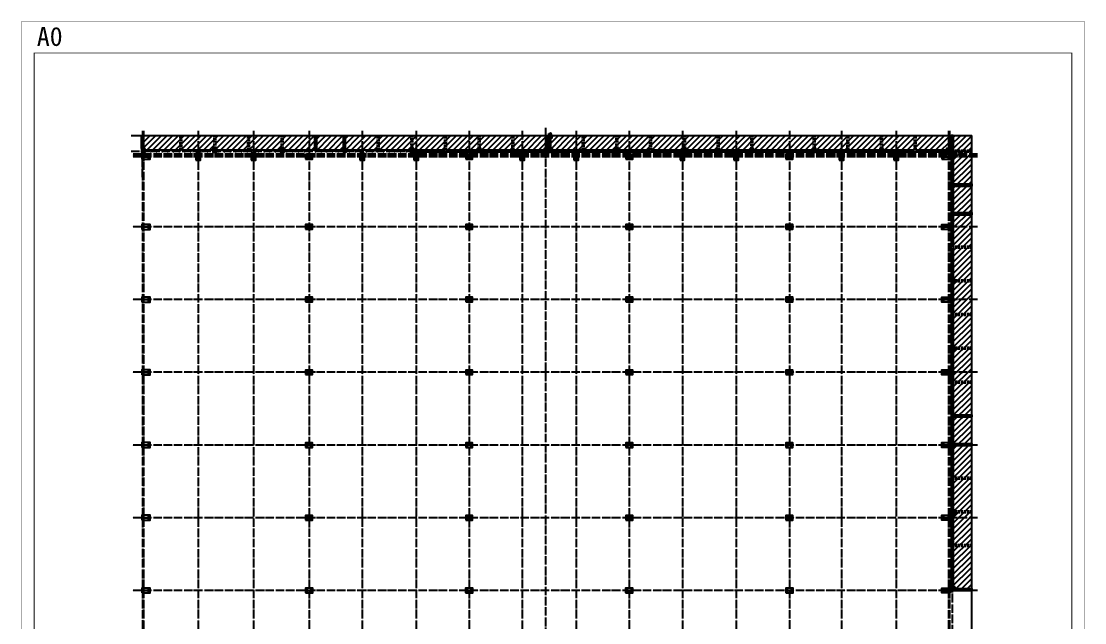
# Model space of a CAD drawing. Extents: x 447413 to 2975780, y -1432727 to 1301644.
# Drawn here: x 2253712 to 2379922, y 357394 to 428769 of the extents above; entities that cross this region are included whole.
import ezdxf

# ---------------------------------------------------------------- set-up
doc = ezdxf.new("R2010")
doc.units = 0
doc.header["$LTSCALE"] = 1000
doc.header["$MEASUREMENT"] = 0
doc.linetypes.add('DASH', pattern=[0.35, 0.25, -0.1])
doc.linetypes.add('DOTE', pattern=[2.42, 2, -0.2, 0.02, -0.2])
for name, color, linetype in [('3T_WOOD', 21, 'Continuous'), ('COLUMN', 9, 'Continuous'), ('DIM_SYMB', 3, 'Continuous'), ('DOTE', 1, 'Continuous'), ('PUB_HATCH', 8, 'Continuous'), ('X公厕', 21, 'Continuous'), ('图框', 253, 'Continuous'), ('柱子', 3, 'Continuous'), ('短柱', 106, 'Continuous')]:
    doc.layers.add(name, color=color, linetype=linetype)
doc.layers.add('WALL', color=140, linetype='Continuous', lineweight=25)
doc.styles.add('黑体', font='simhei.ttf')

# ---------------------------------------------------------------- blocks, each defined once
blk = doc.blocks.new('A$C6B0021A6')
at = {"layer": '图框', "color": 2, "const_width": 40, "elevation": -84000}
blk.add_lwpolyline([(20, 84120), (118920, 84120), (118920, 20), (20, 20)], close=True, dxfattribs=at)
at = {"layer": '图框', "color": 153, "const_width": 58, "elevation": -84000}
blk.add_lwpolyline([(111420, 1020), (2520, 1020), (2520, 83120), (111420, 83120)], close=True, dxfattribs=at)
at = {"layer": '图框', "color": 2, "style": '黑体'}
blk.add_text('A0', height=1500, rotation=90, dxfattribs=at).set_placement((1953, 1232))
blk = doc.blocks.new('_FZH')
blk.add_lwpolyline([(-0.5, -0.5), (0.5, -0.5), (0.5, 0.5), (-0.5, 0.5)], close=True)
at = {"layer": 'PUB_HATCH'}
blk.add_solid([(-0.5, -0.5), (0.5, -0.5), (-0.5, 0.5), (0.5, 0.5)], dxfattribs=at)

msp = doc.modelspace()

# ---------------------------------------------------------------- hatches: boundary and pattern name
at = {"layer": 'PUB_HATCH'}
h = msp.add_hatch(dxfattribs=at)
h.set_pattern_fill('ANSI31', color=256, scale=300, style=0)
h.set_pattern_definition([(45, (2031895.8, 363992.3), (-336.7596, 336.7596), [])])
h.paths.add_polyline_path([(2363985.8, 415196.9), (2267966.1, 415196.9), (2267966.1, 413228.6), (2363985.8, 413228.6)])
h = msp.add_hatch(dxfattribs=at)
h.set_pattern_fill('ANSI31', color=256, scale=300, style=0)
h.set_pattern_definition([(45, (2335527.2, 363992.3), (-336.7596, 336.7596), [])])
h.paths.add_polyline_path([(2364085.8, 415226.8), (2366515.7, 415226.8), (2366515.7, 361219), (2364085.8, 361219)])

# ---------------------------------------------------------------- linework, layer by layer
at = {"layer": '3T_WOOD', "linetype": 'DASH'}
for p, q in [((2272586.1, 413458.6, 126000), (2272586.1, 415226.8, 126000)), ((2272586.1, 415226.8, 126000), (2272786.1, 415226.8, 126000)), ((2272786.1, 413458.6, 126000), (2272786.1, 415226.8, 126000)), ((2276586.1, 413668.6, 126000), (2276586.1, 415226.8, 126000)), ((2276586.1, 415226.8, 126000), (2276786.1, 415226.8, 126000)), ((2276786.1, 413668.6, 126000), (2276786.1, 415226.8, 126000)), ((2280586.1, 413458.6, 126000), (2280586.1, 415226.8, 126000)), ((2280586.1, 415226.8, 126000), (2280786.1, 415226.8, 126000)), ((2280786.1, 413458.6, 126000), (2280786.1, 415226.8, 126000)), ((2284586.1, 413668.6, 126000), (2284586.1, 415226.8, 126000)), ((2284586.1, 415226.8, 126000), (2284786.1, 415226.8, 126000)), ((2284786.1, 413668.6, 126000), (2284786.1, 415226.8, 126000)), ((2295986.1, 413458.6, 126000), (2295986.1, 415226.8, 126000)), ((2295986.1, 415226.8, 126000), (2296186.1, 415226.8, 126000)), ((2296186.1, 413458.6, 126000), (2296186.1, 415226.8, 126000)), ((2299986.1, 413668.6, 126000), (2299986.1, 415226.8, 126000)), ((2299986.1, 415226.8, 126000), (2300186.1, 415226.8, 126000)), ((2300186.1, 413668.6, 126000), (2300186.1, 415226.8, 126000)), ((2303986.1, 413458.6, 126000), (2303986.1, 415226.8, 126000)), ((2303986.1, 415226.8, 126000), (2304186.1, 415226.8, 126000)), ((2304186.1, 413458.6, 126000), (2304186.1, 415226.8, 126000)), ((2307986.1, 413668.6, 126000), (2307986.1, 415226.8, 126000)), ((2307986.1, 415226.8, 126000), (2308186.1, 415226.8, 126000)), ((2308186.1, 413668.6, 126000), (2308186.1, 415226.8, 126000)), ((2311986.1, 413458.6, 126000), (2311986.1, 415226.8, 126000)), ((2311986.1, 415226.8, 126000), (2312186.1, 415226.8, 126000)), ((2312186.1, 413458.6, 126000), (2312186.1, 415226.8, 126000)), ((2320326.1, 413458.6, 126000), (2320326.1, 415226.8, 126000)), ((2320326.1, 415226.8, 126000), (2320526.1, 415226.8, 126000)), ((2320526.1, 413458.6, 126000), (2320526.1, 415226.8, 126000)), ((2324326.1, 413668.6, 126000), (2324326.1, 415226.8, 126000)), ((2324326.1, 415226.8, 126000), (2324526.1, 415226.8, 126000)), ((2324526.1, 413668.6, 126000), (2324526.1, 415226.8, 126000)), ((2328326.1, 413458.6, 126000), (2328326.1, 415226.8, 126000)), ((2328326.1, 415226.8, 126000), (2328526.1, 415226.8, 126000)), ((2328526.1, 413458.6, 126000), (2328526.1, 415226.8, 126000)), ((2332326.1, 413668.6, 126000), (2332326.1, 415226.8, 126000)), ((2332326.1, 415226.8, 126000), (2332526.1, 415226.8, 126000)), ((2332526.1, 413668.6, 126000), (2332526.1, 415226.8, 126000)), ((2336326.1, 413458.6, 126000), (2336326.1, 415226.8, 126000)), ((2336326.1, 415226.8, 126000), (2336526.1, 415226.8, 126000)), ((2336526.1, 413458.6, 126000), (2336526.1, 415226.8, 126000)), ((2340326.1, 413618.6, 126000), (2340326.1, 415226.8, 126000)), ((2340326.1, 415226.8, 126000), (2340526.1, 415226.8, 126000)), ((2340526.1, 413618.6, 126000), (2340526.1, 415226.8, 126000)), ((2347726.1, 413668.6, 126000), (2347726.1, 415226.8, 126000)), ((2347726.1, 415226.8, 126000), (2347926.1, 415226.8, 126000)), ((2347926.1, 413668.6, 126000), (2347926.1, 415226.8, 126000)), ((2351726.1, 413458.6, 126000), (2351726.1, 415226.8, 126000)), ((2351726.1, 415226.8, 126000), (2351926.1, 415226.8, 126000)), ((2351926.1, 413458.6, 126000), (2351926.1, 415226.8, 126000)), ((2355726.1, 413668.6, 126000), (2355726.1, 415226.8, 126000)), ((2355726.1, 415226.8, 126000), (2355926.1, 415226.8, 126000)), ((2355926.1, 413668.6, 126000), (2355926.1, 415226.8, 126000)), ((2359726.1, 413458.6, 126000), (2359726.1, 415226.8, 126000)), ((2359726.1, 415226.8, 126000), (2359926.1, 415226.8, 126000)), ((2359926.1, 413458.6, 126000), (2359926.1, 415226.8, 126000)), ((2366515.7, 413438.5, 126000), (2364325.8, 413438.5, 126000)), ((2366515.7, 413238.5, 126000), (2364325.8, 413238.5, 126000)), ((2366515.7, 413238.5, 126000), (2366515.7, 413438.5, 126000)), ((2366515.7, 402038.5, 126000), (2364325.8, 402038.5, 126000)), ((2366515.7, 401838.5, 126000), (2364325.8, 401838.5, 126000)), ((2366515.7, 401838.5, 126000), (2366515.7, 402038.5, 126000)), ((2366515.7, 398038.5, 126000), (2364535.8, 398038.5, 126000)), ((2366515.7, 397838.5, 126000), (2364535.8, 397838.5, 126000)), ((2366515.7, 397838.5, 126000), (2366515.7, 398038.5, 126000)), ((2366515.7, 394038.5, 126000), (2364325.8, 394038.5, 126000)), ((2366515.7, 393838.5, 126000), (2364325.8, 393838.5, 126000)), ((2366515.7, 393838.5, 126000), (2366515.7, 394038.5, 126000)), ((2366515.7, 390038.5, 126000), (2364535.8, 390038.5, 126000)), ((2366515.7, 389838.5, 126000), (2366515.7, 390038.5, 126000)), ((2366515.7, 389838.5, 126000), (2364535.8, 389838.5, 126000)), ((2366515.7, 386038.5, 126000), (2364325.8, 386038.5, 126000)), ((2366515.7, 385838.5, 126000), (2364325.8, 385838.5, 126000)), ((2366515.7, 385838.5, 126000), (2366515.7, 386038.5, 126000)), ((2366515.7, 374638.5, 126000), (2364325.8, 374638.5, 126000)), ((2366515.7, 374438.5, 126000), (2364325.8, 374438.5, 126000)), ((2366515.7, 374438.5, 126000), (2366515.7, 374638.5, 126000)), ((2366515.7, 370638.5, 126000), (2364535.8, 370638.5, 126000)), ((2366515.7, 370438.5, 126000), (2364535.8, 370438.5, 126000)), ((2366515.7, 370438.5, 126000), (2366515.7, 370638.5, 126000)), ((2366515.7, 366638.5, 126000), (2364325.8, 366638.5, 126000)), ((2366515.7, 366438.5, 126000), (2364325.8, 366438.5, 126000)), ((2366515.7, 366438.5, 126000), (2366515.7, 366638.5, 126000))]:
    msp.add_line(p, q, dxfattribs=at)
at = {"layer": 'DIM_SYMB', "elevation": 126000}
for points in [[(2266739.9, 415226.8), (2316459.1, 415226.8), (2316573.7, 415541.8), (2316684.8, 414911.8), (2316796.6, 415226.8), (2366515.7, 415226.8)], [(2366515.7, 295214.4), (2366515.7, 355051.9), (2366200.7, 355166.5), (2366830.7, 355277.6), (2366515.7, 355389.4), (2366515.7, 415226.8)]]:
    msp.add_lwpolyline(points, dxfattribs=at)
at = {"layer": 'DOTE', "color": 8, "linetype": 'DOTE', "ltscale": 0.5}
for p, q in [((2268086.1, 415760.2, 126000), (2268086.1, 294772.8, 126000)), ((2287865.8, 415760.2, 126000), (2287865.8, 294772.8, 126000)), ((2306865.8, 415760.2, 126000), (2306865.8, 294772.8, 126000)), ((2325865.8, 415760.2, 126000), (2325865.8, 294772.8, 126000)), ((2344865.8, 415760.2, 126000), (2344865.8, 294772.8, 126000)), ((2363865.8, 415760.2, 126000), (2363865.8, 294772.8, 126000)), ((2268086.1, 413348.5, 126000), (2268086.1, 415196.9, 126000)), ((2367195, 412998.6, 126000), (2266776.3, 412998.6, 126000)), ((2367195, 412678.6, 126000), (2266776.3, 412678.6, 126000)), ((2367195, 404368.6, 126000), (2266776.3, 404368.6, 126000)), ((2367195, 395738.6, 126000), (2266776.3, 395738.6, 126000)), ((2367195, 387108.6, 126000), (2266776.3, 387108.6, 126000)), ((2367195, 378478.6, 126000), (2266776.3, 378478.6, 126000)), ((2367195, 369848.6, 126000), (2266776.3, 369848.6, 126000))]:
    msp.add_line(p, q, dxfattribs=at)
at = {"layer": 'DOTE', "linetype": 'DOTE', "ltscale": 0.5}
for p, q in [((2315985.9, 294111.9, 126000), (2315985.9, 416150.5, 126000)), ((2363745.8, 415760.2, 126000), (2363745.8, 294772.8, 126000)), ((2367195, 412878.6, 126000), (2266776.3, 412878.6, 126000)), ((2367195, 361219, 126000), (2266776.3, 361219, 126000))]:
    msp.add_line(p, q, dxfattribs=at)
at = {"layer": 'DOTE', "linetype": 'DOTE', "ltscale": 0.5, "elevation": 126000}
msp.add_lwpolyline([(2268206.1, 415752.7), (2268206.1, 294766.8)], dxfattribs=at)
at = {"layer": 'DOTE', "color": 8, "linetype": 'DOTE', "ltscale": 0.5, "elevation": 126000}
for points in [[(2274706.1, 415752.7), (2274706.1, 294766.8)], [(2281266.1, 415752.7), (2281266.1, 294766.8)], [(2294166.1, 415752.7), (2294166.1, 294766.8)], [(2300566.1, 415752.7), (2300566.1, 294766.8)], [(2313166.1, 415752.7), (2313166.1, 294766.8)], [(2319566.1, 415752.7), (2319566.1, 294766.8)], [(2332166.1, 415752.7), (2332166.1, 294766.8)], [(2338566.1, 415752.7), (2338566.1, 294766.8)], [(2351066.1, 415752.7), (2351066.1, 294766.8)], [(2357546.1, 415752.7), (2357546.1, 294766.8)], [(2268086.1, 410257.2), (2268086.1, 415226.8)], [(2364205.8, 415226.8), (2364205.8, 295214.4)], [(2266754.5, 413338.5), (2366515.7, 413338.5)]]:
    msp.add_lwpolyline(points, dxfattribs=at)
at = {"layer": 'WALL'}
for p, q in [((2316306.1, 413668.6, 126000), (2316306.1, 415465.8, 126000)), ((2316306.1, 415465.8, 126000), (2316546.1, 415465.8, 126000)), ((2316546.1, 413668.6, 126000), (2316546.1, 415465.8, 126000)), ((2267966.1, 413668.6, 126000), (2267966.1, 415226.8, 126000)), ((2267966.1, 415226.8, 126000), (2268206.1, 415226.8, 126000)), ((2268206.1, 413668.6, 126000), (2268206.1, 415226.8, 126000)), ((2288566.1, 413458.6, 126000), (2288566.1, 415226.8, 126000)), ((2288566.1, 415226.8, 126000), (2288806.1, 415226.8, 126000)), ((2288806.1, 413458.6, 126000), (2288806.1, 415226.8, 126000)), ((2291966.1, 413618.6, 126000), (2291966.1, 415226.8, 126000)), ((2291966.1, 415226.8, 126000), (2292206.1, 415226.8, 126000)), ((2292206.1, 413618.6, 126000), (2292206.1, 415226.8, 126000)), ((2315966.1, 413668.6, 126000), (2315966.1, 415226.8, 126000)), ((2315966.1, 415226.8, 126000), (2316206.1, 415226.8, 126000)), ((2316206.1, 413668.6, 126000), (2316206.1, 415226.8, 126000)), ((2363745.8, 415226.8, 126000), (2363745.8, 413668.6, 126000)), ((2363985.8, 415226.8, 126000), (2363745.8, 415226.8, 126000)), ((2363985.8, 415226.8, 126000), (2363985.8, 413668.6, 126000)), ((2364085.8, 415226.8, 126000), (2364085.8, 413338.5, 126000)), ((2364325.8, 415226.8, 126000), (2364085.8, 415226.8, 126000)), ((2364325.8, 415226.8, 126000), (2364325.8, 413438.5, 126000)), ((2272586.1, 413458.6, 126000), (2268416.1, 413458.6, 126000)), ((2276461.1, 413458.6, 126000), (2272786.1, 413458.6, 126000)), ((2280586.1, 413458.6, 126000), (2276911.1, 413458.6, 126000)), ((2284461.1, 413458.6, 126000), (2280786.1, 413458.6, 126000)), ((2288566.1, 413458.6, 126000), (2284911.1, 413458.6, 126000)), ((2291886, 413458.6, 126000), (2288806.1, 413458.6, 126000)), ((2295986.1, 413458.6, 126000), (2292286, 413458.6, 126000)), ((2299861.1, 413458.6, 126000), (2296186.1, 413458.6, 126000)), ((2303986.1, 413458.6, 126000), (2300311.1, 413458.6, 126000)), ((2304086.1, 413218.6, 126000), (2300311.1, 413218.6, 126000)), ((2307861.1, 413218.6, 126000), (2304086.1, 413218.6, 126000)), ((2307861.1, 413458.6, 126000), (2304186.1, 413458.6, 126000)), ((2311986.1, 413458.6, 126000), (2308311.1, 413458.6, 126000)), ((2312086.1, 413218.6, 126000), (2308311.1, 413218.6, 126000)), ((2315756.1, 413218.6, 126000), (2312086.1, 413218.6, 126000)), ((2315756.1, 413458.6, 126000), (2312186.1, 413458.6, 126000)), ((2316306.1, 413458.6, 126000), (2316206.1, 413458.6, 126000)), ((2316306.1, 413218.6, 126000), (2316206.1, 413218.6, 126000)), ((2320326.1, 413458.6, 126000), (2316756.1, 413458.6, 126000)), ((2320426.1, 413218.6, 126000), (2316756.1, 413218.6, 126000)), ((2324201.1, 413218.6, 126000), (2320426.1, 413218.6, 126000)), ((2324201.1, 413458.6, 126000), (2320526.1, 413458.6, 126000)), ((2328326.1, 413458.6, 126000), (2324651.1, 413458.6, 126000)), ((2328426.1, 413218.6, 126000), (2324651.1, 413218.6, 126000)), ((2332201.1, 413218.6, 126000), (2328426.1, 413218.6, 126000)), ((2332201.1, 413458.6, 126000), (2328526.1, 413458.6, 126000)), ((2336326.1, 413458.6, 126000), (2332651.1, 413458.6, 126000)), ((2336426.1, 413218.6, 126000), (2332651.1, 413218.6, 126000)), ((2340226, 413218.6, 126000), (2336426.1, 413218.6, 126000)), ((2340226, 413458.6, 126000), (2336526.1, 413458.6, 126000)), ((2347601.1, 413458.6, 126000), (2340626, 413458.6, 126000)), ((2347601.1, 413218.6, 126000), (2340626, 413218.6, 126000)), ((2351726.1, 413458.6, 126000), (2348051.1, 413458.6, 126000)), ((2351826.1, 413218.6, 126000), (2348051.1, 413218.6, 126000)), ((2355601.1, 413218.6, 126000), (2351826.1, 413218.6, 126000)), ((2355601.1, 413458.6, 126000), (2351926.1, 413458.6, 126000)), ((2359726.1, 413458.6, 126000), (2356051.1, 413458.6, 126000)), ((2359826.1, 413218.6, 126000), (2356051.1, 413218.6, 126000)), ((2363535.8, 413218.6, 126000), (2359826.1, 413218.6, 126000)), ((2363535.8, 413458.6, 126000), (2359926.1, 413458.6, 126000)), ((2364085.8, 413338.5, 126000), (2364085.8, 409338.5, 126000)), ((2364325.8, 413238.5, 126000), (2364325.8, 409458.5, 126000)), ((2364085.8, 409338.5, 126000), (2364085.8, 405938.5, 126000)), ((2364325.8, 409458.5, 126000), (2366515.7, 409458.5, 126000)), ((2364325.8, 409218.5, 126000), (2366515.7, 409218.5, 126000)), ((2364325.8, 409218.5, 126000), (2364325.8, 406058.5, 126000)), ((2366515.7, 409458.5, 126000), (2366515.7, 409218.5, 126000)), ((2364085.8, 405938.5, 126000), (2364085.8, 401938.5, 126000)), ((2364325.8, 406058.5, 126000), (2366515.7, 406058.5, 126000)), ((2364325.8, 405818.5, 126000), (2366515.7, 405818.5, 126000)), ((2364325.8, 405818.5, 126000), (2364325.8, 402038.5, 126000)), ((2366515.7, 406058.5, 126000), (2366515.7, 405818.5, 126000)), ((2364085.8, 401938.5, 126000), (2364085.8, 398163.5, 126000)), ((2364325.8, 401838.5, 126000), (2364325.8, 398163.5, 126000)), ((2364085.8, 397713.5, 126000), (2364085.8, 393938.5, 126000)), ((2364325.8, 397713.5, 126000), (2364325.8, 394038.5, 126000)), ((2364085.8, 393938.5, 126000), (2364085.8, 390163.5, 126000)), ((2364325.8, 393838.5, 126000), (2364325.8, 390163.5, 126000)), ((2364085.8, 389713.5, 126000), (2364085.8, 385938.5, 126000)), ((2364325.8, 389713.5, 126000), (2364325.8, 386038.5, 126000)), ((2364085.8, 385938.5, 126000), (2364085.8, 381938.5, 126000)), ((2364325.8, 385838.5, 126000), (2364325.8, 382058.5, 126000)), ((2364085.8, 381938.5, 126000), (2364085.8, 378538.5, 126000)), ((2364325.8, 382058.5, 126000), (2366515.7, 382058.5, 126000)), ((2364325.8, 381818.5, 126000), (2364325.8, 378658.5, 126000)), ((2364325.8, 381818.5, 126000), (2366515.7, 381818.5, 126000)), ((2366515.7, 382058.5, 126000), (2366515.7, 381818.5, 126000)), ((2364325.8, 378658.5, 126000), (2366515.7, 378658.5, 126000)), ((2366515.7, 378658.5, 126000), (2366515.7, 378418.5, 126000)), ((2364085.8, 378538.5, 126000), (2364085.8, 374538.5, 126000)), ((2364325.8, 378418.5, 126000), (2366515.7, 378418.5, 126000)), ((2364325.8, 378418.5, 126000), (2364325.8, 374638.5, 126000)), ((2364085.8, 374538.5, 126000), (2364085.8, 370763.5, 126000)), ((2364325.8, 374438.5, 126000), (2364325.8, 370763.5, 126000)), ((2364085.8, 370313.5, 126000), (2364085.8, 366538.5, 126000)), ((2364325.8, 370313.5, 126000), (2364325.8, 366638.5, 126000)), ((2364085.8, 366538.5, 126000), (2364085.8, 361669, 126000)), ((2364325.8, 366438.5, 126000), (2364325.8, 361669, 126000)), ((2364535.8, 361459, 126000), (2366515.7, 361459, 126000)), ((2364535.8, 361219, 126000), (2366515.7, 361219, 126000)), ((2366515.7, 361459, 126000), (2366515.7, 361219, 126000))]:
    msp.add_line(p, q, dxfattribs=at)
at = {"layer": 'X公厕', "ltscale": 5, "elevation": 126000}
for points in [[(2292086.1, 415226.8), (2292086.1, 413338.6), (2288686.1, 413338.6), (2288686.1, 415226.8)], [(2366515.7, 405938.5), (2364205.8, 405938.5), (2364205.8, 409338.5), (2366515.7, 409338.5)], [(2366515.7, 378538.5), (2364205.8, 378538.5), (2364205.8, 381938.5), (2366515.7, 381938.5)]]:
    msp.add_lwpolyline(points, dxfattribs=at)
at = {"layer": '柱子', "color": 6, "ltscale": 100, "elevation": 126000}
for points in [[(2268792.1, 412682.6), (2268220.1, 412682.6), (2268220.1, 412828.6), (2268206.1, 412828.6), (2268206.1, 412528.6), (2268220.1, 412528.6), (2268220.1, 412674.6), (2268792.1, 412674.6), (2268792.1, 412528.6), (2268806.1, 412528.6), (2268806.1, 412828.6), (2268792.1, 412828.6)], [(2288076.8, 412682.6), (2287654.8, 412682.6), (2287654.8, 412853.6), (2287640.8, 412853.6), (2287640.8, 412503.6), (2287654.8, 412503.6), (2287654.8, 412674.6), (2288076.8, 412674.6), (2288076.8, 412503.6), (2288090.8, 412503.6), (2288090.8, 412853.6), (2288076.8, 412853.6)], [(2307076.8, 412682.6), (2306654.8, 412682.6), (2306654.8, 412853.6), (2306640.8, 412853.6), (2306640.8, 412503.6), (2306654.8, 412503.6), (2306654.8, 412674.6), (2307076.8, 412674.6), (2307076.8, 412503.6), (2307090.8, 412503.6), (2307090.8, 412853.6), (2307076.8, 412853.6)], [(2326076.8, 412682.6), (2325654.8, 412682.6), (2325654.8, 412853.6), (2325640.8, 412853.6), (2325640.8, 412503.6), (2325654.8, 412503.6), (2325654.8, 412674.6), (2326076.8, 412674.6), (2326076.8, 412503.6), (2326090.8, 412503.6), (2326090.8, 412853.6), (2326076.8, 412853.6)], [(2345076.8, 412682.6), (2344654.8, 412682.6), (2344654.8, 412853.6), (2344640.8, 412853.6), (2344640.8, 412503.6), (2344654.8, 412503.6), (2344654.8, 412674.6), (2345076.8, 412674.6), (2345076.8, 412503.6), (2345090.8, 412503.6), (2345090.8, 412853.6), (2345076.8, 412853.6)], [(2363731.8, 412682.6), (2363159.8, 412682.6), (2363159.8, 412828.6), (2363145.8, 412828.6), (2363145.8, 412528.6), (2363159.8, 412528.6), (2363159.8, 412674.6), (2363731.8, 412674.6), (2363731.8, 412528.6), (2363745.8, 412528.6), (2363745.8, 412828.6), (2363731.8, 412828.6)], [(2268792.1, 404372.6), (2268220.1, 404372.6), (2268220.1, 404543.6), (2268206.1, 404543.6), (2268206.1, 404193.6), (2268220.1, 404193.6), (2268220.1, 404364.6), (2268792.1, 404364.6), (2268792.1, 404193.6), (2268806.1, 404193.6), (2268806.1, 404543.6), (2268792.1, 404543.6)], [(2288076.8, 404372.6), (2287654.8, 404372.6), (2287654.8, 404543.6), (2287640.8, 404543.6), (2287640.8, 404193.6), (2287654.8, 404193.6), (2287654.8, 404364.6), (2288076.8, 404364.6), (2288076.8, 404193.6), (2288090.8, 404193.6), (2288090.8, 404543.6), (2288076.8, 404543.6)], [(2307076.8, 404372.6), (2306654.8, 404372.6), (2306654.8, 404543.6), (2306640.8, 404543.6), (2306640.8, 404193.6), (2306654.8, 404193.6), (2306654.8, 404364.6), (2307076.8, 404364.6), (2307076.8, 404193.6), (2307090.8, 404193.6), (2307090.8, 404543.6), (2307076.8, 404543.6)], [(2326076.8, 404372.6), (2325654.8, 404372.6), (2325654.8, 404543.6), (2325640.8, 404543.6), (2325640.8, 404193.6), (2325654.8, 404193.6), (2325654.8, 404364.6), (2326076.8, 404364.6), (2326076.8, 404193.6), (2326090.8, 404193.6), (2326090.8, 404543.6), (2326076.8, 404543.6)], [(2345076.8, 404372.6), (2344654.8, 404372.6), (2344654.8, 404543.6), (2344640.8, 404543.6), (2344640.8, 404193.6), (2344654.8, 404193.6), (2344654.8, 404364.6), (2345076.8, 404364.6), (2345076.8, 404193.6), (2345090.8, 404193.6), (2345090.8, 404543.6), (2345076.8, 404543.6)], [(2363731.8, 404372.6), (2363159.8, 404372.6), (2363159.8, 404543.6), (2363145.8, 404543.6), (2363145.8, 404193.6), (2363159.8, 404193.6), (2363159.8, 404364.6), (2363731.8, 404364.6), (2363731.8, 404193.6), (2363745.8, 404193.6), (2363745.8, 404543.6), (2363731.8, 404543.6)], [(2268792.1, 395742.6), (2268220.1, 395742.6), (2268220.1, 395913.6), (2268206.1, 395913.6), (2268206.1, 395563.6), (2268220.1, 395563.6), (2268220.1, 395734.6), (2268792.1, 395734.6), (2268792.1, 395563.6), (2268806.1, 395563.6), (2268806.1, 395913.6), (2268792.1, 395913.6)], [(2288076.8, 395742.6), (2287654.8, 395742.6), (2287654.8, 395913.6), (2287640.8, 395913.6), (2287640.8, 395563.6), (2287654.8, 395563.6), (2287654.8, 395734.6), (2288076.8, 395734.6), (2288076.8, 395563.6), (2288090.8, 395563.6), (2288090.8, 395913.6), (2288076.8, 395913.6)], [(2307076.8, 395742.6), (2306654.8, 395742.6), (2306654.8, 395913.6), (2306640.8, 395913.6), (2306640.8, 395563.6), (2306654.8, 395563.6), (2306654.8, 395734.6), (2307076.8, 395734.6), (2307076.8, 395563.6), (2307090.8, 395563.6), (2307090.8, 395913.6), (2307076.8, 395913.6)], [(2326076.8, 395742.6), (2325654.8, 395742.6), (2325654.8, 395913.6), (2325640.8, 395913.6), (2325640.8, 395563.6), (2325654.8, 395563.6), (2325654.8, 395734.6), (2326076.8, 395734.6), (2326076.8, 395563.6), (2326090.8, 395563.6), (2326090.8, 395913.6), (2326076.8, 395913.6)], [(2345076.8, 395742.6), (2344654.8, 395742.6), (2344654.8, 395913.6), (2344640.8, 395913.6), (2344640.8, 395563.6), (2344654.8, 395563.6), (2344654.8, 395734.6), (2345076.8, 395734.6), (2345076.8, 395563.6), (2345090.8, 395563.6), (2345090.8, 395913.6), (2345076.8, 395913.6)], [(2363731.8, 395742.6), (2363159.8, 395742.6), (2363159.8, 395913.6), (2363145.8, 395913.6), (2363145.8, 395563.6), (2363159.8, 395563.6), (2363159.8, 395734.6), (2363731.8, 395734.6), (2363731.8, 395563.6), (2363745.8, 395563.6), (2363745.8, 395913.6), (2363731.8, 395913.6)], [(2268792.1, 387112.6), (2268220.1, 387112.6), (2268220.1, 387283.6), (2268206.1, 387283.6), (2268206.1, 386933.6), (2268220.1, 386933.6), (2268220.1, 387104.6), (2268792.1, 387104.6), (2268792.1, 386933.6), (2268806.1, 386933.6), (2268806.1, 387283.6), (2268792.1, 387283.6)], [(2288076.8, 387112.6), (2287654.8, 387112.6), (2287654.8, 387283.6), (2287640.8, 387283.6), (2287640.8, 386933.6), (2287654.8, 386933.6), (2287654.8, 387104.6), (2288076.8, 387104.6), (2288076.8, 386933.6), (2288090.8, 386933.6), (2288090.8, 387283.6), (2288076.8, 387283.6)], [(2307076.8, 387112.6), (2306654.8, 387112.6), (2306654.8, 387283.6), (2306640.8, 387283.6), (2306640.8, 386933.6), (2306654.8, 386933.6), (2306654.8, 387104.6), (2307076.8, 387104.6), (2307076.8, 386933.6), (2307090.8, 386933.6), (2307090.8, 387283.6), (2307076.8, 387283.6)], [(2326076.8, 387112.6), (2325654.8, 387112.6), (2325654.8, 387283.6), (2325640.8, 387283.6), (2325640.8, 386933.6), (2325654.8, 386933.6), (2325654.8, 387104.6), (2326076.8, 387104.6), (2326076.8, 386933.6), (2326090.8, 386933.6), (2326090.8, 387283.6), (2326076.8, 387283.6)], [(2345076.8, 387112.6), (2344654.8, 387112.6), (2344654.8, 387283.6), (2344640.8, 387283.6), (2344640.8, 386933.6), (2344654.8, 386933.6), (2344654.8, 387104.6), (2345076.8, 387104.6), (2345076.8, 386933.6), (2345090.8, 386933.6), (2345090.8, 387283.6), (2345076.8, 387283.6)], [(2363731.8, 387112.6), (2363159.8, 387112.6), (2363159.8, 387283.6), (2363145.8, 387283.6), (2363145.8, 386933.6), (2363159.8, 386933.6), (2363159.8, 387104.6), (2363731.8, 387104.6), (2363731.8, 386933.6), (2363745.8, 386933.6), (2363745.8, 387283.6), (2363731.8, 387283.6)], [(2268792.1, 378482.6), (2268220.1, 378482.6), (2268220.1, 378653.6), (2268206.1, 378653.6), (2268206.1, 378303.6), (2268220.1, 378303.6), (2268220.1, 378474.6), (2268792.1, 378474.6), (2268792.1, 378303.6), (2268806.1, 378303.6), (2268806.1, 378653.6), (2268792.1, 378653.6)], [(2288076.8, 378482.6), (2287654.8, 378482.6), (2287654.8, 378653.6), (2287640.8, 378653.6), (2287640.8, 378303.6), (2287654.8, 378303.6), (2287654.8, 378474.6), (2288076.8, 378474.6), (2288076.8, 378303.6), (2288090.8, 378303.6), (2288090.8, 378653.6), (2288076.8, 378653.6)], [(2307076.8, 378482.6), (2306654.8, 378482.6), (2306654.8, 378653.6), (2306640.8, 378653.6), (2306640.8, 378303.6), (2306654.8, 378303.6), (2306654.8, 378474.6), (2307076.8, 378474.6), (2307076.8, 378303.6), (2307090.8, 378303.6), (2307090.8, 378653.6), (2307076.8, 378653.6)], [(2326076.8, 378482.6), (2325654.8, 378482.6), (2325654.8, 378653.6), (2325640.8, 378653.6), (2325640.8, 378303.6), (2325654.8, 378303.6), (2325654.8, 378474.6), (2326076.8, 378474.6), (2326076.8, 378303.6), (2326090.8, 378303.6), (2326090.8, 378653.6), (2326076.8, 378653.6)], [(2345076.8, 378482.6), (2344654.8, 378482.6), (2344654.8, 378653.6), (2344640.8, 378653.6), (2344640.8, 378303.6), (2344654.8, 378303.6), (2344654.8, 378474.6), (2345076.8, 378474.6), (2345076.8, 378303.6), (2345090.8, 378303.6), (2345090.8, 378653.6), (2345076.8, 378653.6)], [(2363731.8, 378482.6), (2363159.8, 378482.6), (2363159.8, 378653.6), (2363145.8, 378653.6), (2363145.8, 378303.6), (2363159.8, 378303.6), (2363159.8, 378474.6), (2363731.8, 378474.6), (2363731.8, 378303.6), (2363745.8, 378303.6), (2363745.8, 378653.6), (2363731.8, 378653.6)], [(2268792.1, 369852.6), (2268220.1, 369852.6), (2268220.1, 370023.6), (2268206.1, 370023.6), (2268206.1, 369673.6), (2268220.1, 369673.6), (2268220.1, 369844.6), (2268792.1, 369844.6), (2268792.1, 369673.6), (2268806.1, 369673.6), (2268806.1, 370023.6), (2268792.1, 370023.6)], [(2288076.8, 369852.6), (2287654.8, 369852.6), (2287654.8, 370023.6), (2287640.8, 370023.6), (2287640.8, 369673.6), (2287654.8, 369673.6), (2287654.8, 369844.6), (2288076.8, 369844.6), (2288076.8, 369673.6), (2288090.8, 369673.6), (2288090.8, 370023.6), (2288076.8, 370023.6)], [(2307076.8, 369852.6), (2306654.8, 369852.6), (2306654.8, 370023.6), (2306640.8, 370023.6), (2306640.8, 369673.6), (2306654.8, 369673.6), (2306654.8, 369844.6), (2307076.8, 369844.6), (2307076.8, 369673.6), (2307090.8, 369673.6), (2307090.8, 370023.6), (2307076.8, 370023.6)], [(2326076.8, 369852.6), (2325654.8, 369852.6), (2325654.8, 370023.6), (2325640.8, 370023.6), (2325640.8, 369673.6), (2325654.8, 369673.6), (2325654.8, 369844.6), (2326076.8, 369844.6), (2326076.8, 369673.6), (2326090.8, 369673.6), (2326090.8, 370023.6), (2326076.8, 370023.6)], [(2345076.8, 369852.6), (2344654.8, 369852.6), (2344654.8, 370023.6), (2344640.8, 370023.6), (2344640.8, 369673.6), (2344654.8, 369673.6), (2344654.8, 369844.6), (2345076.8, 369844.6), (2345076.8, 369673.6), (2345090.8, 369673.6), (2345090.8, 370023.6), (2345076.8, 370023.6)], [(2363731.8, 369852.6), (2363159.8, 369852.6), (2363159.8, 370023.6), (2363145.8, 370023.6), (2363145.8, 369673.6), (2363159.8, 369673.6), (2363159.8, 369844.6), (2363731.8, 369844.6), (2363731.8, 369673.6), (2363745.8, 369673.6), (2363745.8, 370023.6), (2363731.8, 370023.6)], [(2268792.1, 361223), (2268220.1, 361223), (2268220.1, 361394), (2268206.1, 361394), (2268206.1, 361044), (2268220.1, 361044), (2268220.1, 361215), (2268792.1, 361215), (2268792.1, 361044), (2268806.1, 361044), (2268806.1, 361394), (2268792.1, 361394)], [(2288101.8, 361223), (2287629.8, 361223), (2287629.8, 361394), (2287615.8, 361394), (2287615.8, 361044), (2287629.8, 361044), (2287629.8, 361215), (2288101.8, 361215), (2288101.8, 361044), (2288115.8, 361044), (2288115.8, 361394), (2288101.8, 361394)], [(2307101.8, 361223), (2306629.8, 361223), (2306629.8, 361394), (2306615.8, 361394), (2306615.8, 361044), (2306629.8, 361044), (2306629.8, 361215), (2307101.8, 361215), (2307101.8, 361044), (2307115.8, 361044), (2307115.8, 361394), (2307101.8, 361394)], [(2326101.8, 361223), (2325629.8, 361223), (2325629.8, 361394), (2325615.8, 361394), (2325615.8, 361044), (2325629.8, 361044), (2325629.8, 361215), (2326101.8, 361215), (2326101.8, 361044), (2326115.8, 361044), (2326115.8, 361394), (2326101.8, 361394)], [(2345101.8, 361223), (2344629.8, 361223), (2344629.8, 361394), (2344615.8, 361394), (2344615.8, 361044), (2344629.8, 361044), (2344629.8, 361215), (2345101.8, 361215), (2345101.8, 361044), (2345115.8, 361044), (2345115.8, 361394), (2345101.8, 361394)], [(2363731.8, 361223), (2363159.8, 361223), (2363159.8, 361394), (2363145.8, 361394), (2363145.8, 361044), (2363159.8, 361044), (2363159.8, 361215), (2363731.8, 361215), (2363731.8, 361044), (2363745.8, 361044), (2363745.8, 361394), (2363731.8, 361394)]]:
    msp.add_lwpolyline(points, close=True, dxfattribs=at)
for points in [[(2274806.1, 412857.6), (2274806.1, 412878.6), (2274606.1, 412878.6), (2274606.1, 412857.6), (2274686.6, 412857.6, -0.41421356), (2274699.6, 412844.6), (2274699.6, 412512.6, -0.41421356), (2274686.6, 412499.6), (2274606.1, 412499.6), (2274606.1, 412478.6), (2274806.1, 412478.6), (2274806.1, 412499.6), (2274725.6, 412499.6, -0.41421356), (2274712.6, 412512.6), (2274712.6, 412844.6, -0.41421356), (2274725.6, 412857.6)], [(2281366.1, 412857.6), (2281366.1, 412878.6), (2281166.1, 412878.6), (2281166.1, 412857.6), (2281246.6, 412857.6, -0.41421356), (2281259.6, 412844.6), (2281259.6, 412512.6, -0.41421356), (2281246.6, 412499.6), (2281166.1, 412499.6), (2281166.1, 412478.6), (2281366.1, 412478.6), (2281366.1, 412499.6), (2281285.6, 412499.6, -0.41421356), (2281272.6, 412512.6), (2281272.6, 412844.6, -0.41421356), (2281285.6, 412857.6)], [(2294266.1, 412857.6), (2294266.1, 412878.6), (2294066.1, 412878.6), (2294066.1, 412857.6), (2294146.6, 412857.6, -0.41421356), (2294159.6, 412844.6), (2294159.6, 412512.6, -0.41421356), (2294146.6, 412499.6), (2294066.1, 412499.6), (2294066.1, 412478.6), (2294266.1, 412478.6), (2294266.1, 412499.6), (2294185.6, 412499.6, -0.41421356), (2294172.6, 412512.6), (2294172.6, 412844.6, -0.41421356), (2294185.6, 412857.6)], [(2300666.1, 412857.6), (2300666.1, 412878.6), (2300466.1, 412878.6), (2300466.1, 412857.6), (2300546.6, 412857.6, -0.41421356), (2300559.6, 412844.6), (2300559.6, 412512.6, -0.41421356), (2300546.6, 412499.6), (2300466.1, 412499.6), (2300466.1, 412478.6), (2300666.1, 412478.6), (2300666.1, 412499.6), (2300585.6, 412499.6, -0.41421356), (2300572.6, 412512.6), (2300572.6, 412844.6, -0.41421356), (2300585.6, 412857.6)], [(2313266.1, 412857.6), (2313266.1, 412878.6), (2313066.1, 412878.6), (2313066.1, 412857.6), (2313146.6, 412857.6, -0.41421356), (2313159.6, 412844.6), (2313159.6, 412512.6, -0.41421356), (2313146.6, 412499.6), (2313066.1, 412499.6), (2313066.1, 412478.6), (2313266.1, 412478.6), (2313266.1, 412499.6), (2313185.6, 412499.6, -0.41421356), (2313172.6, 412512.6), (2313172.6, 412844.6, -0.41421356), (2313185.6, 412857.6)], [(2319666.1, 412857.6), (2319666.1, 412878.6), (2319466.1, 412878.6), (2319466.1, 412857.6), (2319546.6, 412857.6, -0.41421356), (2319559.6, 412844.6), (2319559.6, 412512.6, -0.41421356), (2319546.6, 412499.6), (2319466.1, 412499.6), (2319466.1, 412478.6), (2319666.1, 412478.6), (2319666.1, 412499.6), (2319585.6, 412499.6, -0.41421356), (2319572.6, 412512.6), (2319572.6, 412844.6, -0.41421356), (2319585.6, 412857.6)], [(2332266.1, 412857.6), (2332266.1, 412878.6), (2332066.1, 412878.6), (2332066.1, 412857.6), (2332146.6, 412857.6, -0.41421356), (2332159.6, 412844.6), (2332159.6, 412512.6, -0.41421356), (2332146.6, 412499.6), (2332066.1, 412499.6), (2332066.1, 412478.6), (2332266.1, 412478.6), (2332266.1, 412499.6), (2332185.6, 412499.6, -0.41421356), (2332172.6, 412512.6), (2332172.6, 412844.6, -0.41421356), (2332185.6, 412857.6)], [(2338666.1, 412857.6), (2338666.1, 412878.6), (2338466.1, 412878.6), (2338466.1, 412857.6), (2338546.6, 412857.6, -0.41421356), (2338559.6, 412844.6), (2338559.6, 412512.6, -0.41421356), (2338546.6, 412499.6), (2338466.1, 412499.6), (2338466.1, 412478.6), (2338666.1, 412478.6), (2338666.1, 412499.6), (2338585.6, 412499.6, -0.41421356), (2338572.6, 412512.6), (2338572.6, 412844.6, -0.41421356), (2338585.6, 412857.6)], [(2351166.1, 412857.6), (2351166.1, 412878.6), (2350966.1, 412878.6), (2350966.1, 412857.6), (2351046.6, 412857.6, -0.41421356), (2351059.6, 412844.6), (2351059.6, 412512.6, -0.41421356), (2351046.6, 412499.6), (2350966.1, 412499.6), (2350966.1, 412478.6), (2351166.1, 412478.6), (2351166.1, 412499.6), (2351085.6, 412499.6, -0.41421356), (2351072.6, 412512.6), (2351072.6, 412844.6, -0.41421356), (2351085.6, 412857.6)], [(2357646.1, 412857.6), (2357646.1, 412878.6), (2357446.1, 412878.6), (2357446.1, 412857.6), (2357526.6, 412857.6, -0.41421356), (2357539.6, 412844.6), (2357539.6, 412512.6, -0.41421356), (2357526.6, 412499.6), (2357446.1, 412499.6), (2357446.1, 412478.6), (2357646.1, 412478.6), (2357646.1, 412499.6), (2357565.6, 412499.6, -0.41421356), (2357552.6, 412512.6), (2357552.6, 412844.6, -0.41421356), (2357565.6, 412857.6)]]:
    msp.add_lwpolyline(points, format="xyb", close=True, dxfattribs=at)
at = {"layer": '短柱', "color": 4, "elevation": 126000}
for points in [[(2268016.1, 412398.6), (2268996.1, 412398.6), (2268996.1, 412958.6), (2268016.1, 412958.6)], [(2287455.8, 412403.6), (2288275.8, 412403.6), (2288275.8, 412953.6), (2287455.8, 412953.6)], [(2306455.8, 412403.6), (2307275.8, 412403.6), (2307275.8, 412953.6), (2306455.8, 412953.6)], [(2325455.8, 412403.6), (2326275.8, 412403.6), (2326275.8, 412953.6), (2325455.8, 412953.6)], [(2344455.8, 412403.6), (2345275.8, 412403.6), (2345275.8, 412953.6), (2344455.8, 412953.6)], [(2362955.8, 412398.6), (2363935.8, 412398.6), (2363935.8, 412958.6), (2362955.8, 412958.6)], [(2268006.1, 404073.6), (2269006.1, 404073.6), (2269006.1, 404663.6), (2268006.1, 404663.6)], [(2287455.8, 404093.6), (2288275.8, 404093.6), (2288275.8, 404643.6), (2287455.8, 404643.6)], [(2306455.8, 404093.6), (2307275.8, 404093.6), (2307275.8, 404643.6), (2306455.8, 404643.6)], [(2325455.8, 404093.6), (2326275.8, 404093.6), (2326275.8, 404643.6), (2325455.8, 404643.6)], [(2344455.8, 404093.6), (2345275.8, 404093.6), (2345275.8, 404643.6), (2344455.8, 404643.6)], [(2363945.8, 404073.6), (2362945.8, 404073.6), (2362945.8, 404663.6), (2363945.8, 404663.6)], [(2268006.1, 395443.6), (2269006.1, 395443.6), (2269006.1, 396033.6), (2268006.1, 396033.6)], [(2287455.8, 395463.6), (2288275.8, 395463.6), (2288275.8, 396013.6), (2287455.8, 396013.6)], [(2306455.8, 395463.6), (2307275.8, 395463.6), (2307275.8, 396013.6), (2306455.8, 396013.6)], [(2325455.8, 395463.6), (2326275.8, 395463.6), (2326275.8, 396013.6), (2325455.8, 396013.6)], [(2344455.8, 395463.6), (2345275.8, 395463.6), (2345275.8, 396013.6), (2344455.8, 396013.6)], [(2363945.8, 395443.6), (2362945.8, 395443.6), (2362945.8, 396033.6), (2363945.8, 396033.6)], [(2268006.1, 386813.6), (2269006.1, 386813.6), (2269006.1, 387403.6), (2268006.1, 387403.6)], [(2287455.8, 386833.6), (2288275.8, 386833.6), (2288275.8, 387383.6), (2287455.8, 387383.6)], [(2306455.8, 386833.6), (2307275.8, 386833.6), (2307275.8, 387383.6), (2306455.8, 387383.6)], [(2325455.8, 386833.6), (2326275.8, 386833.6), (2326275.8, 387383.6), (2325455.8, 387383.6)], [(2344455.8, 386833.6), (2345275.8, 386833.6), (2345275.8, 387383.6), (2344455.8, 387383.6)], [(2363945.8, 386813.6), (2362945.8, 386813.6), (2362945.8, 387403.6), (2363945.8, 387403.6)], [(2268006.1, 378183.6), (2269006.1, 378183.6), (2269006.1, 378773.6), (2268006.1, 378773.6)], [(2287455.8, 378203.6), (2288275.8, 378203.6), (2288275.8, 378753.6), (2287455.8, 378753.6)], [(2306455.8, 378203.6), (2307275.8, 378203.6), (2307275.8, 378753.6), (2306455.8, 378753.6)], [(2325455.8, 378203.6), (2326275.8, 378203.6), (2326275.8, 378753.6), (2325455.8, 378753.6)], [(2344455.8, 378203.6), (2345275.8, 378203.6), (2345275.8, 378753.6), (2344455.8, 378753.6)], [(2363945.8, 378183.6), (2362945.8, 378183.6), (2362945.8, 378773.6), (2363945.8, 378773.6)], [(2268006.1, 369553.6), (2269006.1, 369553.6), (2269006.1, 370143.6), (2268006.1, 370143.6)], [(2287455.8, 369573.6), (2288275.8, 369573.6), (2288275.8, 370123.6), (2287455.8, 370123.6)], [(2306455.8, 369573.6), (2307275.8, 369573.6), (2307275.8, 370123.6), (2306455.8, 370123.6)], [(2325455.8, 369573.6), (2326275.8, 369573.6), (2326275.8, 370123.6), (2325455.8, 370123.6)], [(2344455.8, 369573.6), (2345275.8, 369573.6), (2345275.8, 370123.6), (2344455.8, 370123.6)], [(2363945.8, 369553.6), (2362945.8, 369553.6), (2362945.8, 370143.6), (2363945.8, 370143.6)], [(2268006.1, 360924), (2269006.1, 360924), (2269006.1, 361514), (2268006.1, 361514)], [(2287430.8, 360944), (2288300.8, 360944), (2288300.8, 361494), (2287430.8, 361494)], [(2306430.8, 360944), (2307300.8, 360944), (2307300.8, 361494), (2306430.8, 361494)], [(2325430.8, 360944), (2326300.8, 360944), (2326300.8, 361494), (2325430.8, 361494)], [(2344430.8, 360944), (2345300.8, 360944), (2345300.8, 361494), (2344430.8, 361494)], [(2363945.8, 360924), (2362945.8, 360924), (2362945.8, 361514), (2363945.8, 361514)]]:
    msp.add_lwpolyline(points, close=True, dxfattribs=at)
at = {"layer": '短柱', "elevation": 126000}
for points in [[(2274431.1, 412293.6), (2274981.1, 412293.6), (2274981.1, 413063.6), (2274431.1, 413063.6)], [(2280991.1, 412293.6), (2281541.1, 412293.6), (2281541.1, 413063.6), (2280991.1, 413063.6)], [(2293891.1, 412293.6), (2294441.1, 412293.6), (2294441.1, 413063.6), (2293891.1, 413063.6)], [(2300291.1, 412293.6), (2300841.1, 412293.6), (2300841.1, 413063.6), (2300291.1, 413063.6)], [(2312891.1, 412293.6), (2313441.1, 412293.6), (2313441.1, 413063.6), (2312891.1, 413063.6)], [(2319291.1, 412293.6), (2319841.1, 412293.6), (2319841.1, 413063.6), (2319291.1, 413063.6)], [(2331891.1, 412293.6), (2332441.1, 412293.6), (2332441.1, 413063.6), (2331891.1, 413063.6)], [(2338291.1, 412293.6), (2338841.1, 412293.6), (2338841.1, 413063.6), (2338291.1, 413063.6)], [(2350791.1, 412293.6), (2351341.1, 412293.6), (2351341.1, 413063.6), (2350791.1, 413063.6)], [(2357271.1, 412293.6), (2357821.1, 412293.6), (2357821.1, 413063.6), (2357271.1, 413063.6)]]:
    msp.add_lwpolyline(points, close=True, dxfattribs=at)

# ---------------------------------------------------------------- block references
at = {"xscale": 1.5, "yscale": 1.5, "zscale": 1.5, "rotation": 270}
msp.add_blockref('A$C6B0021A6', (2253712, 428769.5, 126000), dxfattribs=at)
at = {"layer": 'COLUMN', "xscale": 450, "yscale": 450, "zscale": 450, "rotation": 180}
for p in [(2268191.1, 413443.6, 126000), (2276686.1, 413443.6, 126000), (2284686.1, 413443.6, 126000), (2300086.1, 413443.6, 126000), (2308086.1, 413443.6, 126000), (2315981.1, 413443.6, 126000), (2316531.1, 413443.6, 126000), (2324426.1, 413443.6, 126000), (2332426.1, 413443.6, 126000), (2347826.1, 413443.6, 126000), (2355826.1, 413443.6, 126000), (2363760.8, 413443.6, 126000), (2364310.8, 397938.5, 126000), (2364310.8, 389938.5, 126000), (2364310.8, 370538.5, 126000), (2364310.8, 361444, 126000)]:
    msp.add_blockref('_FZH', p, dxfattribs=at)
at = {"layer": 'COLUMN', "xscale": 400, "yscale": 400, "zscale": 400}
for p in [(2292086, 413418.6, 126000), (2340426, 413418.6, 126000)]:
    msp.add_blockref('_FZH', p, dxfattribs=at)

doc.saveas('drawing.dxf')
